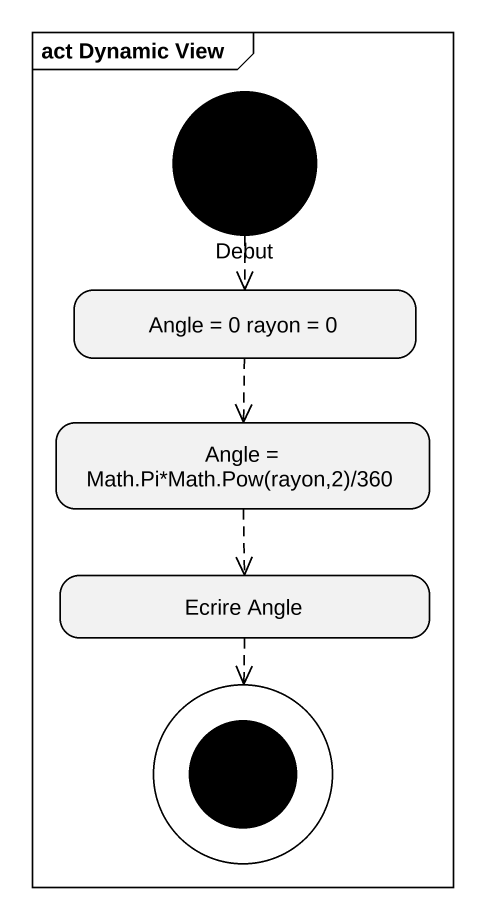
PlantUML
@startuml
mainframe act Dynamic View
hide empty description
state Debut <<start>>
state "Angle = 0 rayon = 0" as Angle_0_rayon_0
state "Angle = Math.Pi*Math.Pow(rayon,2)/360" as Angle_Math_Pi_Math_Pow
state "Ecrire Angle" as Ecrire_Angle
Debut -[dashed]-> Angle_0_rayon_0
Angle_0_rayon_0 -[dashed]-> Angle_Math_Pi_Math_Pow
Angle_Math_Pi_Math_Pow -[dashed]-> Ecrire_Angle
Ecrire_Angle -[dashed]-> [*]
@enduml
